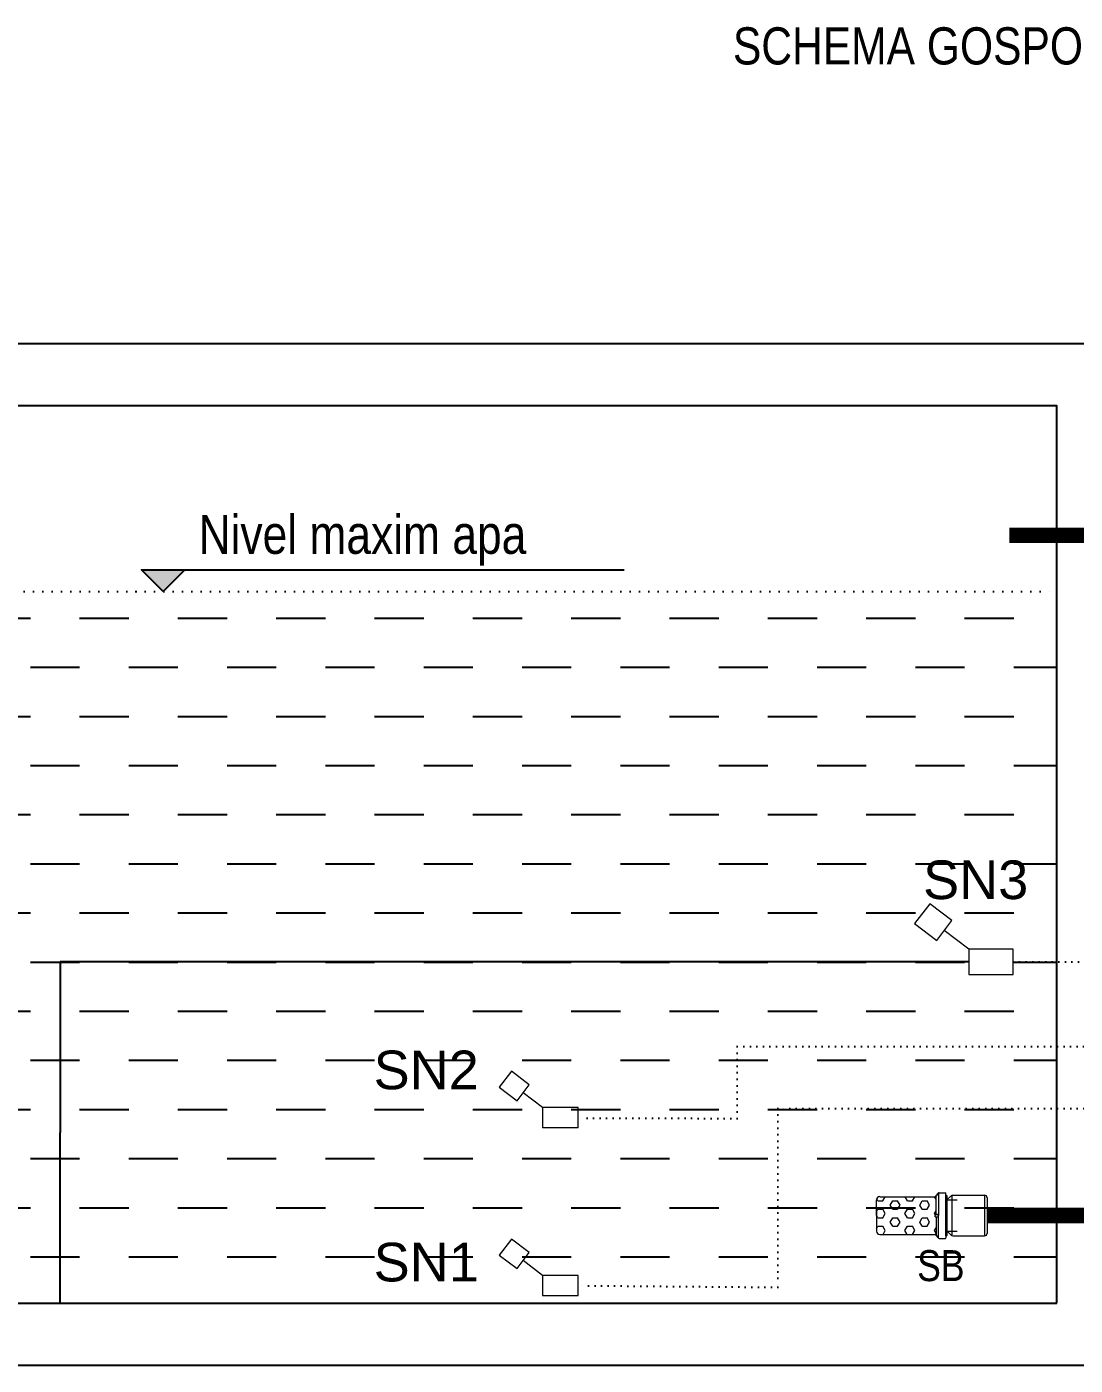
# Model space of a CAD drawing. Extents: x 2569 to 19597, y 1825 to 16548.
# Drawn here: x 7443 to 10829, y 9752 to 14077 of the extents above; entities that cross this region are included whole.
import ezdxf

# ---------------------------------------------------------------- set-up
doc = ezdxf.new("R2010")
doc.units = 0
doc.linetypes.add('ACAD_ISO07W100', pattern=[3, 0, -3])
for name, color, linetype, lineweight in [('SAN-MC-Circuit_Informatii', 121, 'ACAD_ISO07W100', 25), ('SAN-MC-COLD WATER', 5, 'Continuous', 30), ('SAN-MC-RAIN WATER', 106, 'PLUVIALA_LINE', 13), ('SAN-MC-TEXT', 7, 'Continuous', 5), ('SAN-MC-VALVE', 7, 'Continuous', 5)]:
    doc.layers.add(name, color=color, linetype=linetype, lineweight=lineweight)
doc.styles.get("Standard").update_dxf_attribs({"font": 'arial.ttf'})
doc.linetypes.add('PLUVIALA_LINE', pattern='A,300,-100,["P",Standard,S=0.5,R=0,X=-2,Y=-1],-120', length=520)
doc.dimstyles.get("Standard").update_dxf_attribs({"dimtxt": 0.18, "dimasz": 0.18, "dimexe": 0.18, "dimexo": 0.0625, "dimgap": 0.09, "dimtad": 0, "dimtih": 1, "dimtoh": 1, "dimdec": 4, "dimzin": 0, "dimdsep": 46, "dimtxsty": 'Standard', "dimcen": 0.09, "dimadec": 0, "dimazin": 0, "dimtfac": 1, "dimtdec": 4, "dimtofl": 0, "dimtmove": 0, "dimatfit": 3, "dimfxl": 1, "dimtolj": 1, "dimtzin": 0, "dimarcsym": 0})

# ---------------------------------------------------------------- blocks, each defined once
blk = doc.blocks.new('A$C20468f81')
h = blk.add_hatch(color=256)
h.dxf.hatch_style = 1
h.paths.add_polyline_path([(0, 0), (46.6, 46.6), (-46.6, 46.6)])
for points in [[(0, 0), (-46.6, 46.6), (992.3, 46.6)], [(0, 0), (46.6, 46.6)]]:
    blk.add_lwpolyline(points)
blk = doc.blocks.new('Sorb')
at = {"layer": 'SAN-MC-VALVE', "linetype": 'Continuous', "lineweight": 5}
h = blk.add_hatch(dxfattribs=at)
h.set_pattern_fill('HEX', scale=5)
h.paths.add_polyline_path([(144596.6, -108100.2, 0.416506), (144586.2, -108110.6), (144586.2, -108161.1), (144586.2, -108189.6), (144586.2, -108211.7, 0.411921), (144596.6, -108222), (144775.3, -108222), (144775.3, -108222, -0.145649), (144778.1, -108222.9), (144778.1, -108166.2), (144775.3, -108165), (144775.3, -108161.1), (144775.3, -108157.2), (144778.1, -108155.9), (144778.1, -108099.2, -0.155096), (144775.1, -108100.2)])
at = {"layer": 'SAN-MC-VALVE', "color": 7, "linetype": 'Continuous', "lineweight": 5}
for p, q in [((144596.6, -108100.2), (144775.1, -108100.2)), ((144785.1, -108088.5), (144775.3, -108100.1)), ((144778.1, -108155.9), (144778.1, -108099.2)), ((144784.1, -108089.8), (144779.6, -108097.6)), ((144785.6, -108088.1), (144785.6, -108161.1)), ((144788.6, -108087.2), (144808.9, -108087.2)), ((144808.9, -108087.2), (144810.2, -108088.5)), ((144810.2, -108226.3), (144810.2, -108088.5)), ((144810.2, -108093.9), (144810.2, -108233.6)), ((144810.2, -108093.9), (144812.2, -108095.9)), ((144810.2, -108095.9), (144812.2, -108095.9)), ((144813.3, -108096.7), (144813.3, -108225.4)), ((144586.2, -108161.1), (144586.2, -108110.4)), ((144586.2, -108161.1), (144586.2, -108132.6)), ((144586.2, -108161.1), (144586.2, -108132.6)), ((144586.2, -108139.7), (144586.2, -108189.6)), ((144813.3, -108110), (144846.7, -108110)), ((144586.2, -108161.1), (144586.2, -108211.7)), ((144586.2, -108161.1), (144586.2, -108189.6)), ((144586.2, -108161.1), (144586.2, -108189.6)), ((144775.3, -108157.2), (144778.1, -108155.9)), ((144775.3, -108157.2), (144785.6, -108157.2)), ((144775.3, -108157.2), (144775.3, -108161.1)), ((144775.3, -108165), (144775.3, -108161.1)), ((144775.3, -108165), (144785.6, -108165)), ((144775.3, -108165), (144778.1, -108166.2)), ((144778.1, -108155.9), (144785.6, -108157.2)), ((144778.1, -108166.2), (144785.6, -108165)), ((144778.1, -108166.2), (144778.1, -108222.9)), ((144785.6, -108234), (144785.6, -108161.1)), ((144596.6, -108222), (144775.1, -108222)), ((144785.1, -108233.6), (144775.3, -108222)), ((144784.1, -108232.3), (144779.6, -108224.6)), ((144788.6, -108234.9), (144808.9, -108234.9)), ((144808.9, -108234.9), (144810.2, -108233.6)), ((144810.2, -108228.2), (144812.2, -108226.2)), ((144810.2, -108226.3), (144812.2, -108226.3)), ((144813.3, -108212.1), (144846.7, -108212.1))]:
    blk.add_line(p, q, dxfattribs=at)
at = {"layer": 'SAN-MC-VALVE', "linetype": 'Continuous', "lineweight": 5}
for p, q in [((144813.3, -108110.3), (144827, -108097.6)), ((144829.3, -108097.6), (144829.3, -108223.4)), ((144832.4, -108095.5), (144934.9, -108095.5)), ((144934.9, -108095.5), (144934.9, -108226.6)), ((144942.9, -108103.5), (144942.9, -108218.6)), ((144813.3, -108110.3), (144813.3, -108211.9)), ((144814.1, -108211.9), (144826.9, -108224.4)), ((144832.5, -108226.6), (144934.9, -108226.6)), ((144832.8, -108226.6), (144931.7, -108226.6))]:
    blk.add_line(p, q, dxfattribs=at)
at = {"layer": 'SAN-MC-VALVE', "color": 7, "linetype": 'Continuous', "lineweight": 5}
for centre, radius, start, end in [((144596.6, -108110.5), 10.4, 90, 179.5511), ((144775.1, -108095), 5.18, 270, 330), ((144788.6, -108092.4), 5.18, 90, 150), ((144815, -108093.2), 3.89, 225, 245.5302), ((144815, -108093.2), 3.89, 225, 245.5302), ((144596.6, -108211.6), 10.4, 180.4489, 270), ((144775.1, -108227.2), 5.18, 30, 90), ((144788.6, -108229.8), 5.18, 210, 270), ((144815, -108229), 3.89, 114.4698, 135), ((144815, -108229), 3.89, 114.4698, 135)]:
    blk.add_arc(centre, radius, start, end, dxfattribs=at)
at = {"layer": 'SAN-MC-VALVE', "linetype": 'Continuous', "lineweight": 5}
for centre, start, end in [((144832.4, -108103.5), 90, 132.8475), ((144934.9, -108103.5), 0, 90), ((144832.5, -108218.6), 225.855, 270), ((144934.9, -108218.6), 270, 0)]:
    blk.add_arc(centre, 8.05, start, end, dxfattribs=at)
blk = doc.blocks.new('*D12')
at = {"layer": 'Defpoints', "color": 0, "transparency": 16777216}
for p in [(10484.9, 11055.6), (7551.8, 9952.2), (8111.2, 9952.2)]:
    blk.add_point(p, dxfattribs=at)
at = {"layer": 'SAN-MC-TEXT', "color": 0, "lineweight": -2, "transparency": 16777216}
for p, q in [((10484.9, 11055.6), (7551.6, 11055.6)), ((7551.8, 11055.4), (7551.8, 10504.1)), ((7551.8, 9952.4), (7551.8, 10503.7)), ((8111.1, 9952.2), (7551.6, 9952.2))]:
    blk.add_line(p, q, dxfattribs=at)
at = {"layer": 'SAN-MC-TEXT', "color": 0, "transparency": 16777216}
for points in [[(7551.8, 11055.4), (7551.8, 11055.4), (7551.8, 11055.6)], [(7551.8, 9952.4), (7551.8, 9952.4), (7551.8, 9952.2)]]:
    blk.add_solid(points, dxfattribs=at)
at = {"layer": 'SAN-MC-TEXT', "color": 0, "transparency": 16777216, "insert": (7551.8, 10503.9), "char_height": 0.18, "attachment_point": 5}
blk.add_mtext('\\A1;700', dxfattribs=at)

msp = doc.modelspace()

# ---------------------------------------------------------------- hatches: boundary and pattern name
h = msp.add_hatch()
h.set_pattern_fill('DASH', color=5, scale=50)
h.set_pattern_definition([(0, (-82238.58, 182663.51), (158.75, 158.75), [158.75, -158.75])])
h.paths.add_polyline_path([(10769.43134, 12252.21856), (2769.43134, 12252.21856), (2769.43134, 9952.21856), (4229.20459, 9952.21856), (4429.20459, 9952.21856), (10269.43134, 9952.21856), (10769.43134, 9952.21856)])

# ---------------------------------------------------------------- linework, layer by layer
for points in [[(11427.24373, 9752.21856), (11427.24373, 9752.21856), (12327.24373, 9752.21856), (18545.27901, 9752.23127), (18545.20273, 13052.23127), (12327.24373, 13052.21856), (2569.35506, 13052.21856), (2569.35506, 9752.21856)], [(10769.43134, 9952.21856), (10769.43134, 12852.21856), (2769.43134, 12852.21856), (2769.43134, 9952.21856), (10269.43134, 9952.21856), (10269.43134, 9952.21856)]]:
    msp.add_lwpolyline(points, close=True)
at = {"color": 5, "linetype": 'ACAD_ISO07W100', "ltscale": 10}
msp.add_lwpolyline([(2769.43134, 12252.21856), (10769.43134, 12252.21856)], dxfattribs=at)
at = {"layer": 'SAN-MC-Circuit_Informatii', "linetype": 'ACAD_ISO07W100', "ltscale": 7}
for p, q in [((10628.22114, 11055.60403), (11455.34202, 11055.60403)), ((9737.77795, 10781.96528), (11447.30435, 10781.96528))]:
    msp.add_line(p, q, dxfattribs=at)
for points in [[(9737.77795, 10781.96528), (9737.77795, 10549.61403), (9216.2686, 10550.76971)], [(11447.30435, 10581.96528), (9869.00755, 10581.96528), (9869.00755, 10004.06971), (9223.77655, 10009.52918)]]:
    msp.add_lwpolyline(points, dxfattribs=at)
at = {"layer": 'SAN-MC-COLD WATER', "const_width": 50}
msp.add_lwpolyline([(10616.48836, 12433.18838), (11874.43008, 12433.18838)], dxfattribs=at)
at = {"layer": 'SAN-MC-RAIN WATER', "color": 30, "linetype": 'Continuous', "ltscale": 10, "const_width": 50}
msp.add_lwpolyline([(10544.26363, 10235.87421), (14768.69808, 10235.87421)], dxfattribs=at)
at = {"layer": 'SAN-MC-TEXT'}
for p, q in [((10359.01658, 11243.43597), (10309.7541, 11178.95059)), ((10430.82237, 11188.5812), (10359.01658, 11243.43597)), ((10309.7541, 11178.95059), (10381.55989, 11124.09582)), ((10381.55989, 11124.09582), (10430.82237, 11188.5812)), ((10484.94154, 11096.17852), (10406.19113, 11156.33851)), ((10484.94154, 11096.17852), (10484.94154, 11015.02954)), ((10628.22114, 11096.17852), (10484.94154, 11096.17852)), ((10628.22114, 11015.02954), (10628.22114, 11096.17852)), ((10484.94154, 11015.02954), (10628.22114, 11015.02954)), ((9008.41289, 10702.19096), (8969.00291, 10650.60265)), ((9065.85752, 10658.30714), (9008.41289, 10702.19096)), ((8969.00291, 10650.60265), (9026.44754, 10606.71883)), ((9026.44754, 10606.71883), (9065.85752, 10658.30714)), ((9109.15286, 10584.38499), (9046.15253, 10632.51299)), ((9109.15286, 10584.38499), (9109.15286, 10519.46581)), ((9223.77655, 10584.38499), (9109.15286, 10584.38499)), ((9223.77655, 10519.46581), (9223.77655, 10584.38499)), ((9223.77655, 10519.46581), (9109.15286, 10519.46581)), ((9008.41289, 10159.79473), (8969.00291, 10108.20643)), ((9065.85752, 10115.91092), (9008.41289, 10159.79473)), ((8969.00291, 10108.20643), (9026.44754, 10064.32261)), ((9026.44754, 10064.32261), (9065.85752, 10115.91092)), ((9109.15286, 10041.98877), (9046.15253, 10090.11676)), ((9109.15286, 10041.98877), (9109.15286, 9977.06959)), ((9223.77655, 10041.98877), (9109.15286, 10041.98877)), ((9223.77655, 9977.06959), (9223.77655, 10041.98877)), ((6839.22017, 9952.21856), (9737.19521, 9952.21856)), ((9109.15286, 9977.06959), (9223.77655, 9977.06959))]:
    msp.add_line(p, q, dxfattribs=at)

# ---------------------------------------------------------------- block references
at = {"xscale": 1.5, "yscale": 1.5, "zscale": 1.5}
msp.add_blockref('A$C20468f81', (7884.20012, 12252.21856), dxfattribs=at)
at = {"layer": 'SAN-MC-COLD WATER'}
msp.add_blockref('Sorb', (-134398.66697, 118396.93719), dxfattribs=at)

# ---------------------------------------------------------------- texts
at = {"layer": 'SAN-MC-TEXT', "lineweight": 0, "insert": (9354.93908, 14074.80446), "char_height": 120, "width": 3693.0872048, "attachment_point": 1}
msp.add_mtext('\\A1;\\pxqc;{\\fArial Narrow|b0|i0|c0|p34;SCHEMA GOSPODARIE STATIE APE IRIGATII }', dxfattribs=at)
at = {"layer": 'SAN-MC-TEXT'}
for s, insert, char_height, width, attachment_point in [('{\\fArial Narrow|b0|i0|c0|p34;Nivel maxim apa}', (7998.16843, 12335.98265), 125, 1640.4053176, 7), ('SN3', (10677.25315, 11383.23214), 125, 317.3266277, 3), ('SN2', (8903.06836, 10768.779), 125, 317.3266277, 3), ('SN1', (8903.06836, 10147.97677), 125, 317.3266277, 3), ('{\\fArial Narrow|b0|i0|c0|p34;SB}', (10471.30489, 10124.01041), 100, 317.3266277, 3)]:
    msp.add_mtext(s, dxfattribs=dict(at, insert=insert, char_height=char_height, width=width, attachment_point=attachment_point))

# ---------------------------------------------------------------- dimensions: what is measured, and where the dimension line sits
dim = msp.add_linear_dim(base=(7551.81729, 9952.21856), p1=(10484.94154, 11055.60403), p2=(8111.15174, 9952.21856), angle=90, text='700', dimstyle='Standard', dxfattribs=at)
dim.commit()
dim.dimension.update_dxf_attribs({"geometry": '*D12', "text_midpoint": (7551.81729, 10503.91129)})

doc.saveas('drawing.dxf')
